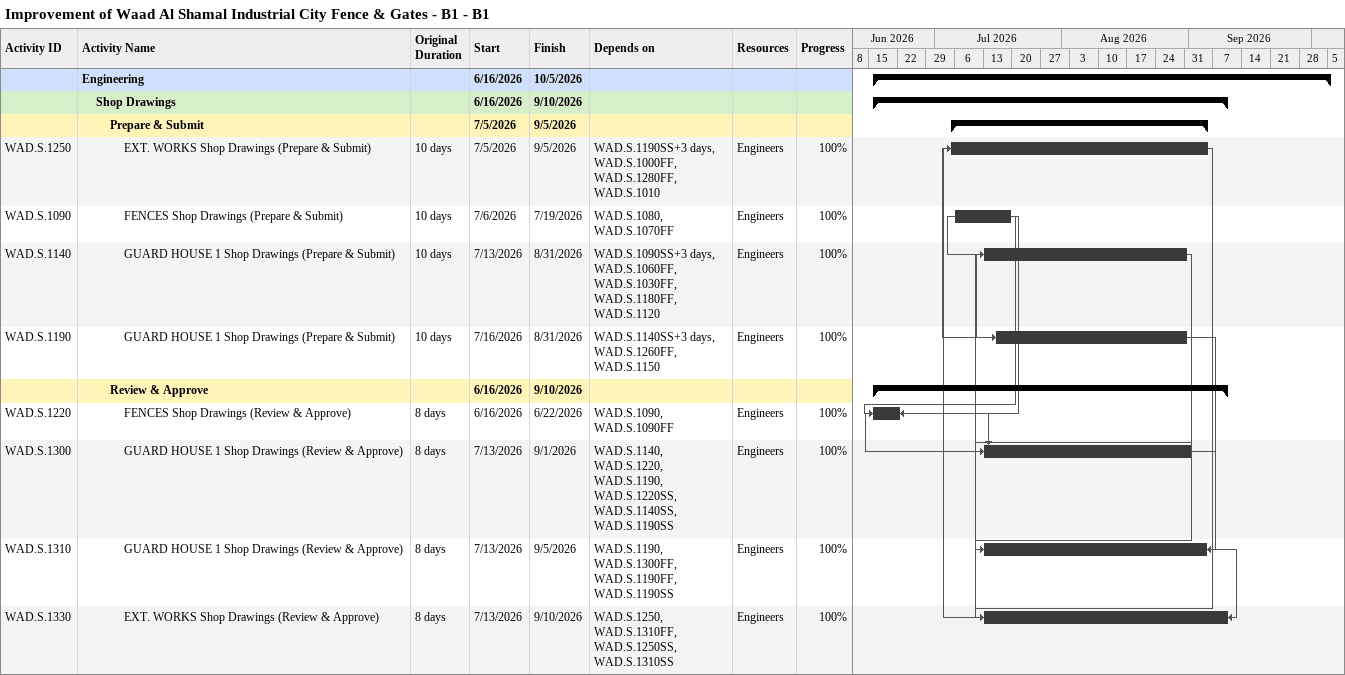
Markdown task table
Improvement of Waad Al Shamal Industrial City Fence & Gates - B1 - B1

| ID | Level | Task | Original duration | Start | Finish | Predecessors | Resources | % complete |
|---|---|---|---|---|---|---|---|---|
|  | 1 | **Engineering** |  | 2026-06-16 | 2026-10-05 |  |  |  |
|  | 2 | **Shop Drawings** |  | 2026-06-16 | 2026-09-10 |  |  |  |
|  | 3 | **Prepare & Submit** |  | 2026-07-05 | 2026-09-05 |  |  |  |
| WAD.S.1250 | 4 | EXT. WORKS Shop Drawings (Prepare & Submit) | 10d | 2026-07-05 | 2026-09-05 | WAD.S.1190SS+3d, WAD.S.1000FF, WAD.S.1280FF, WAD.S.1010 | Engineers | 100 |
| WAD.S.1090 | 4 | FENCES Shop Drawings (Prepare & Submit) | 10d | 2026-07-06 | 2026-07-19 | WAD.S.1080, WAD.S.1070FF | Engineers | 100 |
| WAD.S.1140 | 4 | GUARD HOUSE 1 Shop Drawings (Prepare & Submit) | 10d | 2026-07-13 | 2026-08-31 | WAD.S.1090SS+3d, WAD.S.1060FF, WAD.S.1030FF, WAD.S.1180FF, WAD.S.1120 | Engineers | 100 |
| WAD.S.1190 | 4 | GUARD HOUSE 1 Shop Drawings (Prepare & Submit) | 10d | 2026-07-16 | 2026-08-31 | WAD.S.1140SS+3d, WAD.S.1260FF, WAD.S.1150 | Engineers | 100 |
|  | 3 | **Review & Approve** |  | 2026-06-16 | 2026-09-10 |  |  |  |
| WAD.S.1220 | 4 | FENCES Shop Drawings (Review & Approve) | 8d | 2026-06-16 | 2026-06-22 | WAD.S.1090, WAD.S.1090FF | Engineers | 100 |
| WAD.S.1300 | 4 | GUARD HOUSE 1 Shop Drawings (Review & Approve) | 8d | 2026-07-13 | 2026-09-01 | WAD.S.1140, WAD.S.1220, WAD.S.1190, WAD.S.1220SS, WAD.S.1140SS, WAD.S.1190SS | Engineers | 100 |
| WAD.S.1310 | 4 | GUARD HOUSE 1 Shop Drawings (Review & Approve) | 8d | 2026-07-13 | 2026-09-05 | WAD.S.1190, WAD.S.1300FF, WAD.S.1190FF, WAD.S.1190SS | Engineers | 100 |
| WAD.S.1330 | 4 | EXT. WORKS Shop Drawings (Review & Approve) | 8d | 2026-07-13 | 2026-09-10 | WAD.S.1250, WAD.S.1310FF, WAD.S.1250SS, WAD.S.1310SS | Engineers | 100 |
